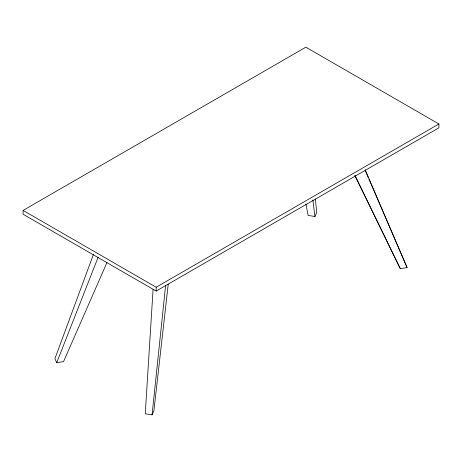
<?xml version="1.0" encoding="UTF-8"?>
<svg xmlns="http://www.w3.org/2000/svg" width="462" height="462" viewBox="0 0 462 462"><rect width="100%" height="100%" fill="white"/><g stroke="black" fill="none" stroke-linecap="round" stroke-linejoin="round"><path stroke-width="0.69" d="M153.078 289.339L145.253 413.773L152.067 414.83L153.892 410.891L168.243 284.118M152.067 414.83L165.604 285.62M93.515 254.169L54.903 358.731L56.734 362.664L63.548 361.613L106.999 262.451M56.734 362.664L98.158 257.178M305.931 204.094L308.108 215.431L314.922 216.482L316.747 212.549L315.367 198.989M23.1 210.412L305.844 47.17L438.9 123.989L438.9 127.83L156.156 291.072L23.1 214.252L23.1 210.412L156.156 287.231L438.9 123.989M354.903 175.612L400.277 268.641L407.097 267.59L365.101 169.606M355.012 175.514L400.277 268.641M407.097 267.59L368.867 178.938M365.171 170.334L368.301 177.61M312.866 200.011L314.922 216.482M156.156 287.231L156.156 291.072"/></g></svg>
